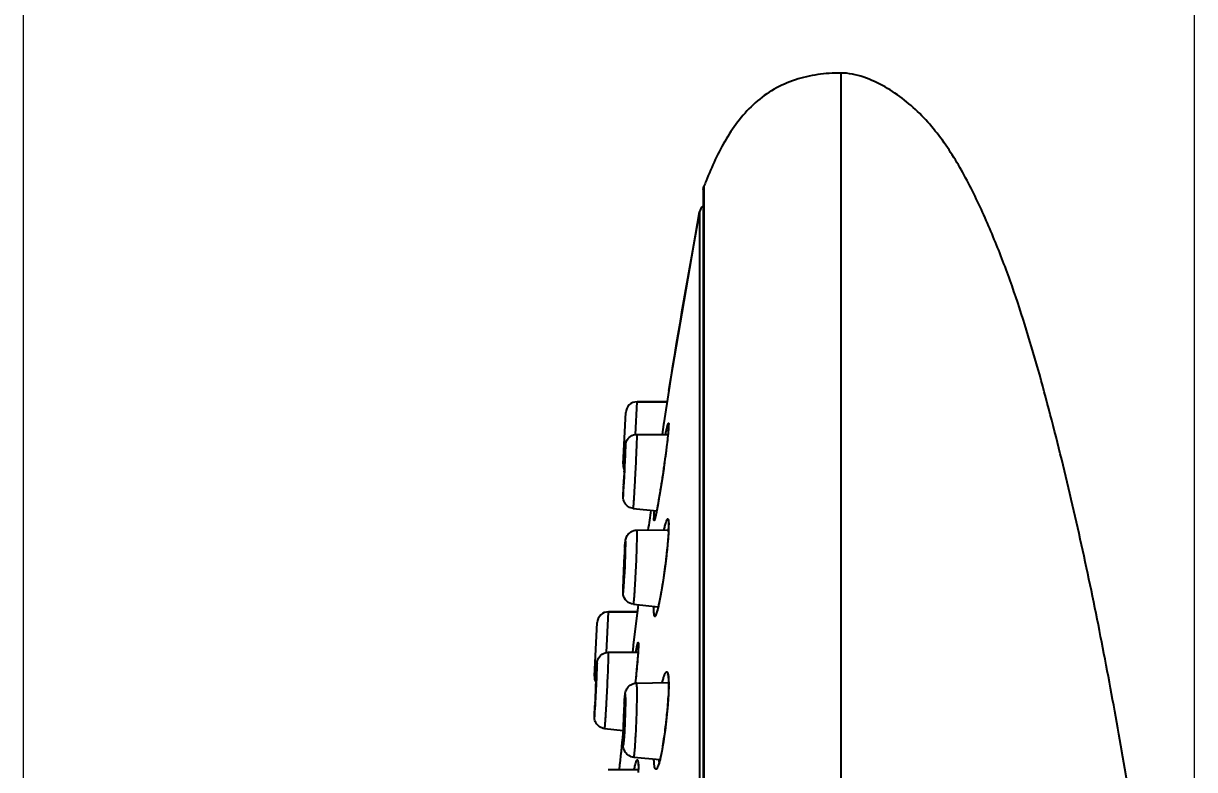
# Model space of a CAD drawing. Extents: x 4 to 1239, y 0 to 509.
# Drawn here: x 138.86 to 164.52, y 186.64 to 202.98 of the extents above; entities that cross this region are included whole.
import ezdxf

# ---------------------------------------------------------------- set-up
doc = ezdxf.new("R2010")
doc.units = 0
doc.header["$LTSCALE"] = 10
doc.header["$MEASUREMENT"] = 0
doc.header["$PDMODE"] = 3
doc.header["$PDSIZE"] = -10
doc.layers.get('0').update_dxf_attribs({"linetype": 'CONTINUOUS'})
doc.layers.get('DEFPOINTS').update_dxf_attribs({"linetype": 'CONTINUOUS'})
doc.layers.add('02___PRT_ALL_AXES', color=7, linetype='CONTINUOUS')
doc.styles.add('Daelim Dimension', font='')
doc.styles.get('Daelim Dimension').set_extended_font_data('NanumGothic')
doc.dimstyles.new('DEFAULT', dxfattribs={"dimscale": 2, "dimtxt": 2, "dimasz": 2, "dimexe": 0, "dimexo": 2, "dimgap": 1, "dimtad": 1, "dimdec": 1, "dimzin": 9, "dimdsep": 46, "dimtxsty": 'Daelim Dimension', "dimcen": 0.5, "dimclrd": 252, "dimclre": 252, "dimclrt": 3, "dimadec": 1, "dimazin": 0, "dimtfac": 1, "dimtdec": 1, "dimtix": 1, "dimtmove": 0, "dimatfit": 3, "dimfxl": 1, "dimtolj": 1, "dimtzin": 1, "dimlwd": 9, "dimlwe": 9, "dimarcsym": 0})

# ---------------------------------------------------------------- blocks, each defined once
blk = doc.blocks.new('*D5')
at = {"color": 5, "lineweight": 9, "ltscale": 0.5, "transparency": 16777216}
for p, q in [((138.861, 85.341), (138.861, 217.727)), ((160.517, 217.727), (142.861, 217.727)), ((164.517, 175.146), (164.517, 217.727))]:
    blk.add_line(p, q, dxfattribs=at)
at = {"color": 5, "ltscale": 0.5, "transparency": 16777216}
for points in [[(142.861, 218.393), (142.861, 217.06), (138.861, 217.727)], [(160.517, 218.393), (160.517, 217.06), (164.517, 217.727)]]:
    blk.add_solid(points, dxfattribs=at)
at = {"layer": 'DEFPOINTS', "color": 0, "ltscale": 0.5, "transparency": 16777216}
for p in [(138.861, 217.727), (164.517, 171.146), (138.861, 81.341)]:
    blk.add_point(p, dxfattribs=at)
at = {"color": 7, "ltscale": 0.5, "transparency": 16777216, "insert": (151.689, 222.577), "char_height": 5, "attachment_point": 5, "style": 'Daelim Dimension'}
blk.add_mtext('\\A1;51.3', dxfattribs=at)

msp = doc.modelspace()

# ---------------------------------------------------------------- linework, layer by layer
at = {"color": 7, "linetype": 'Continuous'}
for p, q in [((156.767, 201.896), (156.767, 171.146)), ((153.755, 199.343), (153.769, 199.415)), ((153.769, 199.415), (153.769, 171.146)), ((153.755, 199.343), (153.755, 171.146)), ((153.673, 198.857), (153.673, 143.434)), ((152.997, 194.94), (152.89, 194.235)), ((152.267, 193.974), (152.305, 194.694)), ((152.96, 194.694), (152.305, 194.694)), ((151.996, 193.334), (152.055, 194.458)), ((152.89, 194.235), (152.884, 194.195)), ((152.305, 193.955), (152.303, 193.98)), ((152.884, 194.195), (152.852, 193.981)), ((152.995, 194.137), (152.991, 194.086)), ((152.002, 192.827), (152.001, 192.796)), ((152.996, 192.011), (152.996, 191.983)), ((152.319, 190.182), (152.221, 189.372)), ((152.327, 190.255), (152.319, 190.182)), ((151.369, 188.684), (151.43, 189.858)), ((151.633, 189.2), (151.68, 190.094)), ((152.308, 190.094), (151.68, 190.094)), ((152.217, 189.341), (152.201, 189.209)), ((152.221, 189.372), (152.217, 189.341)), ((152.333, 189.358), (152.332, 189.319)), ((152.332, 189.319), (152.33, 189.27)), ((152.276, 188.64), (152.265, 188.535)), ((152.992, 188.614), (152.995, 188.553)), ((152.265, 188.537), (152.264, 188.528)), ((152.995, 188.553), (152.996, 188.48)), ((152.996, 188.48), (152.996, 188.446)), ((151.374, 188.039), (151.374, 188.029)), ((152.333, 186.673), (152.333, 186.638))]:
    msp.add_line(p, q, dxfattribs=at)
for points in [[(152.991, 194.086), (152.986, 194.026), (152.979, 193.957), (152.971, 193.881), (152.962, 193.8), (152.951, 193.713), (152.94, 193.622), (152.927, 193.528), (152.914, 193.432), (152.901, 193.334), (152.887, 193.236), (152.873, 193.139), (152.858, 193.044), (152.844, 192.95), (152.83, 192.86), (152.816, 192.773), (152.802, 192.69), (152.789, 192.612), (152.777, 192.538), (152.765, 192.47), (152.753, 192.408), (152.743, 192.351), (152.733, 192.301), (152.724, 192.256)], [(152.996, 194.177), (152.996, 194.173), (152.995, 194.137)], [(152.996, 194.186), (152.996, 194.188), (152.996, 194.188), (152.996, 194.182), (152.996, 194.177)], [(152.724, 192.256), (152.716, 192.218), (152.708, 192.186), (152.702, 192.16), (152.697, 192.141), (152.694, 192.129), (152.693, 192.128)], [(152.995, 191.911), (152.991, 191.835), (152.986, 191.75), (152.979, 191.658), (152.97, 191.561), (152.96, 191.459), (152.949, 191.355), (152.937, 191.25), (152.924, 191.145), (152.91, 191.041), (152.896, 190.938), (152.882, 190.839), (152.867, 190.743), (152.852, 190.651), (152.838, 190.564), (152.823, 190.482), (152.809, 190.406), (152.796, 190.336), (152.782, 190.273)], [(152.991, 192.071), (152.991, 192.072), (152.993, 192.062), (152.995, 192.041), (152.996, 192.011)], [(152.996, 191.983), (152.996, 191.976), (152.995, 191.911)], [(152.782, 190.273), (152.77, 190.217), (152.758, 190.168), (152.748, 190.127), (152.738, 190.093), (152.729, 190.067), (152.723, 190.05), (152.722, 190.049)], [(152.332, 189.385), (152.332, 189.384), (152.333, 189.377), (152.333, 189.364)], [(152.33, 189.27), (152.327, 189.211), (152.322, 189.145), (152.317, 189.072), (152.31, 188.993), (152.302, 188.909), (152.294, 188.822), (152.285, 188.732), (152.276, 188.64)], [(152.979, 188.709), (152.979, 188.71), (152.983, 188.696), (152.988, 188.663), (152.992, 188.614)], [(152.996, 188.446), (152.993, 188.326), (152.987, 188.194), (152.978, 188.056), (152.966, 187.914), (152.952, 187.771), (152.936, 187.63), (152.919, 187.494), (152.901, 187.365), (152.882, 187.245), (152.864, 187.135), (152.845, 187.036), (152.827, 186.948), (152.81, 186.874), (152.793, 186.812), (152.778, 186.764), (152.766, 186.73), (152.757, 186.711), (152.756, 186.709)], [(152.324, 186.796), (152.325, 186.794), (152.327, 186.779), (152.33, 186.752), (152.332, 186.716), (152.333, 186.673)]]:
    msp.add_lwpolyline(points, dxfattribs=at)
for centre, radius, start, end in [((165.152, 195.018), 12.203, 158.2703, 158.8815), ((302.617, 171.146), 151.5, 169.46042, 170.96371), ((153.87, 198.821), 0.2, 125.3117, 169.4604), ((152.305, 194.444), 0.25, 90, 177), ((152.097, 194.201), 0.9, 357.3265, 358.7369), ((152.461, 194.193), 0.537, 358.7636, 359.9564), ((170.561, 192.399), 18.557, 176.2437, 176.5819), ((152.246, 193.321), 0.25, 177, 203.982), ((157.122, 192.551), 5.127, 178.27, 178.6178), ((165.34, 192.282), 13.349, 177.5873, 178.1312), ((163.886, 192.336), 11.894, 177.7799, 178.2173), ((302.617, 171.146), 151.5, 171.96653, 172.13224), ((149.437, 192.041), 3.561, 356.855, 358.1746), ((150.746, 192.002), 2.252, 358.1206, 359.583), ((151.276, 191.997), 1.721, 359.6098, 359.995), ((169.109, 190.333), 17.114, 176.3772, 176.9761), ((162.636, 190.736), 10.629, 175.9867, 176.3398), ((173.212, 190.109), 21.223, 176.9564, 178.0126), ((164.459, 190.407), 12.465, 177.9887, 178.6503), ((151.68, 189.844), 0.25, 90, 177), ((151.013, 189.374), 1.32, 358.5438, 359.4156), ((151.386, 189.37), 0.947, 359.4347, 359.9881), ((151.618, 188.671), 0.25, 177, 208.2317), ((177.822, 187.114), 26.462, 176.4841, 176.8457), ((168.069, 187.707), 16.692, 176.2508, 176.4617), ((153.975, 188.225), 1.036, 160.8863, 161.9424), ((149.653, 188.491), 3.344, 359.8227, 359.9986), ((161.489, 187.458), 9.486, 176.1733, 176.694), ((144.481, 188.695), 8.522, 354.9879, 356.4843), ((145.617, 188.623), 7.383, 356.4993, 356.7959), ((164.563, 187.526), 13.198, 177.7112, 178.3039), ((164.559, 187.53), 13.195, 177.8327, 178.3591), ((167.485, 187.139), 15.491, 177.1877, 178.2067), ((164.745, 187.272), 12.747, 176.7033, 177.1827), ((142.695, 188.848), 10.314, 353.4967, 354.6831), ((143.166, 188.803), 9.841, 354.6871, 355.0289), ((164.995, 187.21), 12.999, 178.1767, 178.8809), ((142.955, 188.814), 10.052, 351.9864, 353.1625), ((142.552, 188.863), 10.458, 353.1586, 353.5019), ((302.617, 171.146), 151.5, 173.82456, 174.1306), ((144.985, 188.521), 8.001, 350.1347, 351.6441), ((143.827, 188.693), 9.172, 351.6287, 351.9725), ((146.47, 188.269), 6.494, 349.8894, 350.0764), ((148.565, 186.651), 3.769, 358.8416, 359.8211), ((149.209, 186.648), 3.125, 359.8358, 359.9988)]:
    msp.add_arc(centre, radius, start, end, dxfattribs=at)
for points, knots in [([(156.767, 201.896), (156.598, 201.896), (156.26, 201.877), (155.764, 201.76), (155.297, 201.555), (154.882, 201.255), (154.535, 200.879), (154.153, 200.316), (153.941, 199.85), (153.816, 199.536)], [0, 0, 0, 0, 0.12498, 0.248749, 0.374289, 0.499123, 0.624278, 0.750377, 1, 1, 1, 1]), ([(164.517, 171.146), (164.517, 172.51), (164.396, 175.238), (164.033, 179.315), (163.524, 183.377), (162.988, 186.746), (162.49, 189.431), (162.077, 191.436), (161.692, 193.097), (161.358, 194.419), (161.005, 195.735), (160.604, 197.039), (160.112, 198.317), (159.691, 199.26), (159.199, 200.168), (158.571, 200.988), (157.897, 201.531), (157.278, 201.822), (156.937, 201.896), (156.767, 201.896)], [0, 0, 0, 0, 0.124904, 0.249822, 0.374722, 0.499657, 0.562171, 0.624671, 0.687115, 0.718306, 0.749475, 0.811843, 0.843178, 0.874757, 0.906359, 0.937557, 0.968754, 0.984431, 1, 1, 1, 1]), ([(152.956, 194.105), (152.959, 194.119), (152.964, 194.143), (152.972, 194.176), (152.979, 194.201), (152.985, 194.216), (152.989, 194.223), (152.99, 194.226), (152.994, 194.226), (152.995, 194.223), (152.996, 194.219), (152.997, 194.208), (152.997, 194.199), (152.997, 194.193)], [0, 0, 0, 0, 0.259428, 0.46832, 0.624911, 0.72812, 0.759926, 0.779381, 0.790801, 0.807354, 0.835732, 0.877156, 1, 1, 1, 1]), ([(152.992, 194.098), (152.982, 193.967), (152.945, 193.655), (152.878, 193.161), (152.8, 192.668), (152.746, 192.355), (152.717, 192.224)], [0, 0, 0, 0, 0.208252, 0.497804, 0.788139, 1, 1, 1, 1]), ([(152.931, 193.985), (152.933, 193.996), (152.941, 194.036), (152.949, 194.076), (152.956, 194.105)], [0, 0, 0, 0, 0.278052, 1, 1, 1, 1]), ([(152.996, 194.159), (152.996, 194.155), (152.995, 194.134), (152.994, 194.114), (152.992, 194.098)], [0, 0, 0, 0, 0.220875, 1, 1, 1, 1]), ([(152.008, 192.747), (152.021, 192.932), (152.035, 193.207), (152.049, 193.533), (152.055, 193.674), (152.055, 193.725)], [0, 0, 0, 0, 0.568409, 0.843193, 1, 1, 1, 1]), ([(152.055, 193.725), (152.055, 193.731), (152.055, 193.752), (152.05, 193.713), (152.048, 193.682), (152.042, 193.607), (152.037, 193.517), (152.03, 193.405), (152.024, 193.282), (152.019, 193.197), (152.017, 193.153)], [0, 0, 0, 0, 0.028951, 0.050634, 0.121423, 0.23753, 0.392683, 0.578403, 0.784578, 1, 1, 1, 1]), ([(152.043, 193.615), (152.045, 193.64), (152.048, 193.684), (152.053, 193.756), (152.072, 193.847), (152.122, 193.908), (152.159, 193.934)], [0, 0, 0, 0, 0.2206, 0.371029, 0.612893, 1, 1, 1, 1]), ([(152.221, 192.357), (152.222, 192.357), (152.222, 192.363), (152.224, 192.369), (152.225, 192.383), (152.227, 192.401), (152.229, 192.425), (152.232, 192.466), (152.236, 192.529), (152.242, 192.616), (152.248, 192.718), (152.255, 192.832), (152.264, 192.999), (152.275, 193.213), (152.287, 193.461), (152.297, 193.678), (152.301, 193.809), (152.303, 193.866)], [0, 0, 0, 0, 0.001836, 0.007175, 0.016013, 0.028301, 0.043972, 0.062909, 0.110062, 0.168543, 0.23679, 0.313002, 0.395166, 0.568543, 0.738695, 0.887738, 1, 1, 1, 1]), ([(152.303, 193.866), (152.303, 193.875), (152.304, 193.905), (152.305, 193.934), (152.305, 193.955)], [0, 0, 0, 0, 0.313911, 1, 1, 1, 1]), ([(151.996, 192.624), (151.996, 192.63), (151.996, 192.661), (151.997, 192.692), (151.998, 192.717)], [0, 0, 0, 0, 0.185857, 1, 1, 1, 1]), ([(152.002, 192.658), (152.002, 192.664), (152.005, 192.694), (152.007, 192.723), (152.008, 192.747)], [0, 0, 0, 0, 0.199261, 1, 1, 1, 1]), ([(151.997, 192.674), (151.997, 192.671), (151.996, 192.658), (151.996, 192.645), (151.996, 192.637)], [0, 0, 0, 0, 0.300562, 1, 1, 1, 1]), ([(151.996, 192.637), (151.996, 192.633), (151.996, 192.628), (151.997, 192.624), (151.997, 192.618), (151.998, 192.621), (151.998, 192.625), (152, 192.633), (152.001, 192.644), (152.001, 192.653), (152.002, 192.658)], [0, 0, 0, 0, 0.16221, 0.265487, 0.309653, 0.329805, 0.408715, 0.547347, 0.744786, 1, 1, 1, 1]), ([(152.221, 192.357), (152.184, 192.361), (152.11, 192.387), (152.029, 192.467), (151.998, 192.555), (151.996, 192.607), (151.996, 192.624)], [0, 0, 0, 0, 0.294621, 0.588541, 0.869451, 1, 1, 1, 1]), ([(152.673, 192.123), (152.673, 192.129), (152.674, 192.159), (152.676, 192.189), (152.677, 192.213)], [0, 0, 0, 0, 0.192498, 1, 1, 1, 1]), ([(152.677, 192.213), (152.678, 192.219), (152.68, 192.25), (152.683, 192.281), (152.685, 192.304)], [0, 0, 0, 0, 0.225989, 1, 1, 1, 1]), ([(152.717, 192.224), (152.716, 192.217), (152.71, 192.19), (152.704, 192.163), (152.699, 192.144)], [0, 0, 0, 0, 0.288711, 1, 1, 1, 1]), ([(152.699, 192.144), (152.697, 192.137), (152.693, 192.124), (152.689, 192.108), (152.684, 192.098), (152.681, 192.09), (152.675, 192.09), (152.675, 192.098), (152.673, 192.108), (152.673, 192.118), (152.673, 192.123)], [0, 0, 0, 0, 0.23741, 0.418553, 0.543177, 0.61267, 0.643379, 0.706934, 0.825201, 1, 1, 1, 1]), ([(152.896, 191.889), (152.898, 191.901), (152.908, 191.942), (152.918, 191.982), (152.926, 192.011)], [0, 0, 0, 0, 0.278354, 1, 1, 1, 1]), ([(152.926, 192.011), (152.931, 192.029), (152.94, 192.059), (152.952, 192.093), (152.961, 192.113), (152.967, 192.122), (152.972, 192.128), (152.981, 192.13), (152.99, 192.114), (152.993, 192.09), (152.997, 192.048), (152.997, 192.016), (152.997, 191.997)], [0, 0, 0, 0, 0.203046, 0.352082, 0.40593, 0.446245, 0.474056, 0.492903, 0.540319, 0.638062, 0.79177, 1, 1, 1, 1]), ([(152.034, 191.48), (152.036, 191.511), (152.04, 191.567), (152.048, 191.651), (152.069, 191.751), (152.124, 191.815), (152.165, 191.842)], [0, 0, 0, 0, 0.240139, 0.413373, 0.635241, 1, 1, 1, 1]), ([(152.225, 190.259), (152.226, 190.259), (152.228, 190.264), (152.229, 190.271), (152.232, 190.285), (152.234, 190.304), (152.237, 190.328), (152.241, 190.37), (152.246, 190.434), (152.252, 190.524), (152.259, 190.628), (152.266, 190.744), (152.275, 190.914), (152.286, 191.131), (152.298, 191.436), (152.305, 191.652), (152.305, 191.782)], [0, 0, 0, 0, 0.002074, 0.007561, 0.016568, 0.029062, 0.044984, 0.064224, 0.112094, 0.171408, 0.240535, 0.317614, 0.400546, 0.574866, 0.744691, 1, 1, 1, 1]), ([(152.305, 191.782), (152.305, 191.796), (152.305, 191.821), (152.304, 191.85), (152.303, 191.867), (152.302, 191.875), (152.301, 191.879), (152.3, 191.882), (152.3, 191.882)], [0, 0, 0, 0, 0.428987, 0.741583, 0.85216, 0.931601, 0.980164, 1, 1, 1, 1]), ([(152.992, 191.846), (152.985, 191.711), (152.958, 191.416), (152.903, 190.968), (152.836, 190.54), (152.785, 190.273), (152.757, 190.159)], [0, 0, 0, 0, 0.237416, 0.52133, 0.793636, 1, 1, 1, 1]), ([(152.055, 191.574), (152.055, 191.587), (152.055, 191.605), (152.055, 191.627), (152.053, 191.636), (152.054, 191.642), (152.05, 191.644), (152.049, 191.637), (152.048, 191.631), (152.046, 191.618), (152.044, 191.602), (152.042, 191.582), (152.039, 191.547), (152.035, 191.494), (152.03, 191.422), (152.025, 191.339), (152.02, 191.249), (152.015, 191.153), (152.006, 190.968), (152, 190.815), (151.998, 190.696)], [0, 0, 0, 0, 0.039179, 0.052798, 0.062234, 0.067443, 0.068889, 0.072642, 0.080579, 0.092698, 0.108912, 0.129122, 0.153184, 0.212018, 0.283616, 0.365715, 0.455787, 0.550999, 0.648399, 1, 1, 1, 1]), ([(152.017, 190.671), (152.028, 190.831), (152.04, 191.073), (152.052, 191.374), (152.055, 191.515), (152.055, 191.574)], [0, 0, 0, 0, 0.532236, 0.804269, 1, 1, 1, 1]), ([(151.996, 190.578), (151.996, 190.586), (151.996, 190.627), (151.997, 190.668), (151.998, 190.701)], [0, 0, 0, 0, 0.212295, 1, 1, 1, 1]), ([(151.998, 190.696), (151.997, 190.686), (151.997, 190.65), (151.996, 190.614), (151.996, 190.589)], [0, 0, 0, 0, 0.287234, 1, 1, 1, 1]), ([(152.009, 190.576), (152.009, 190.582), (152.012, 190.614), (152.015, 190.646), (152.017, 190.671)], [0, 0, 0, 0, 0.208273, 1, 1, 1, 1]), ([(151.996, 190.589), (151.996, 190.58), (151.996, 190.563), (151.997, 190.543), (151.998, 190.532), (151.998, 190.526), (151.999, 190.522), (151.999, 190.519), (152.001, 190.52), (152.001, 190.523), (152.003, 190.526), (152.004, 190.536), (152.006, 190.552), (152.008, 190.567), (152.009, 190.576)], [0, 0, 0, 0, 0.225518, 0.393728, 0.455386, 0.50163, 0.532458, 0.548346, 0.555111, 0.573318, 0.606636, 0.655319, 0.79812, 1, 1, 1, 1]), ([(152.003, 190.462), (152.001, 190.474), (151.996, 190.512), (151.996, 190.551), (151.996, 190.578)], [0, 0, 0, 0, 0.306243, 1, 1, 1, 1]), ([(152.225, 190.259), (152.171, 190.264), (152.066, 190.312), (152.013, 190.412), (152.003, 190.462)], [0, 0, 0, 0, 0.512388, 1, 1, 1, 1]), ([(152.673, 190.125), (152.673, 190.131), (152.673, 190.159), (152.674, 190.188), (152.675, 190.209)], [0, 0, 0, 0, 0.228493, 1, 1, 1, 1]), ([(152.74, 190.094), (152.735, 190.078), (152.727, 190.051), (152.715, 190.021), (152.707, 190.005), (152.701, 189.997), (152.696, 189.992), (152.687, 189.993), (152.681, 190.01), (152.674, 190.051), (152.673, 190.093), (152.673, 190.125)], [0, 0, 0, 0, 0.194049, 0.334033, 0.383547, 0.419885, 0.444609, 0.462866, 0.517271, 0.623162, 1, 1, 1, 1]), ([(152.757, 190.159), (152.756, 190.153), (152.75, 190.131), (152.744, 190.109), (152.74, 190.094)], [0, 0, 0, 0, 0.270517, 1, 1, 1, 1]), ([(152.301, 189.329), (152.303, 189.341), (152.307, 189.362), (152.314, 189.389), (152.319, 189.406), (152.322, 189.416), (152.325, 189.42), (152.327, 189.422), (152.33, 189.421), (152.331, 189.417), (152.332, 189.409), (152.333, 189.393), (152.334, 189.378), (152.334, 189.37)], [0, 0, 0, 0, 0.241584, 0.427459, 0.556256, 0.599137, 0.628068, 0.644622, 0.657087, 0.679146, 0.714754, 0.828759, 1, 1, 1, 1]), ([(152.333, 189.34), (152.333, 189.335), (152.332, 189.308), (152.331, 189.281), (152.33, 189.26)], [0, 0, 0, 0, 0.219688, 1, 1, 1, 1]), ([(151.413, 188.798), (151.415, 188.831), (151.419, 188.886), (151.425, 188.968), (151.442, 189.068), (151.494, 189.135), (151.536, 189.163)], [0, 0, 0, 0, 0.245784, 0.415306, 0.619551, 1, 1, 1, 1]), ([(151.68, 189.167), (151.68, 189.173), (151.68, 189.183), (151.68, 189.197), (151.678, 189.203), (151.679, 189.208), (151.678, 189.208)], [0, 0, 0, 0, 0.432174, 0.743737, 0.93285, 1, 1, 1, 1]), ([(151.678, 189.062), (151.678, 189.073), (151.679, 189.108), (151.68, 189.143), (151.68, 189.167)], [0, 0, 0, 0, 0.304, 1, 1, 1, 1]), ([(152.33, 189.26), (152.324, 189.156), (152.304, 188.915), (152.28, 188.674), (152.265, 188.537)], [0, 0, 0, 0, 0.428464, 1, 1, 1, 1]), ([(152.28, 189.212), (152.282, 189.223), (152.288, 189.262), (152.295, 189.301), (152.301, 189.329)], [0, 0, 0, 0, 0.283643, 1, 1, 1, 1]), ([(151.381, 187.908), (151.395, 188.097), (151.41, 188.382), (151.424, 188.727), (151.43, 188.883), (151.43, 188.942)], [0, 0, 0, 0, 0.548458, 0.828621, 1, 1, 1, 1]), ([(151.43, 188.942), (151.43, 188.947), (151.43, 188.955), (151.43, 188.964), (151.429, 188.967), (151.429, 188.971), (151.428, 188.97), (151.428, 188.967), (151.425, 188.957), (151.424, 188.933), (151.42, 188.892), (151.416, 188.835), (151.409, 188.734), (151.4, 188.584), (151.394, 188.459), (151.39, 188.391)], [0, 0, 0, 0, 0.028443, 0.0379, 0.044137, 0.047165, 0.048176, 0.052036, 0.059128, 0.099696, 0.16828, 0.262728, 0.380216, 0.669193, 1, 1, 1, 1]), ([(151.594, 187.535), (151.595, 187.535), (151.596, 187.541), (151.597, 187.547), (151.599, 187.561), (151.601, 187.578), (151.603, 187.602), (151.606, 187.642), (151.611, 187.704), (151.617, 187.79), (151.623, 187.891), (151.63, 188.004), (151.639, 188.17), (151.65, 188.385), (151.662, 188.637), (151.672, 188.863), (151.676, 189.001), (151.678, 189.062)], [0, 0, 0, 0, 0.001834, 0.00702, 0.015594, 0.027528, 0.042741, 0.061128, 0.106988, 0.163953, 0.230599, 0.305232, 0.385987, 0.557592, 0.728221, 0.880786, 1, 1, 1, 1]), ([(152.857, 188.544), (152.865, 188.574), (152.878, 188.627), (152.898, 188.69), (152.913, 188.729), (152.923, 188.75), (152.933, 188.766), (152.942, 188.776), (152.951, 188.782), (152.961, 188.779), (152.969, 188.769), (152.978, 188.747), (152.987, 188.704), (152.991, 188.666), (152.993, 188.644)], [0, 0, 0, 0, 0.227136, 0.406338, 0.476975, 0.5347, 0.579588, 0.612403, 0.635596, 0.6559, 0.682509, 0.720161, 0.833804, 1, 1, 1, 1]), ([(152.993, 188.644), (152.993, 188.633), (152.996, 188.582), (152.997, 188.531), (152.997, 188.491)], [0, 0, 0, 0, 0.219031, 1, 1, 1, 1]), ([(152.041, 188.285), (152.044, 188.304), (152.053, 188.355), (152.091, 188.439), (152.177, 188.512), (152.255, 188.532), (152.293, 188.532)], [0, 0, 0, 0, 0.148204, 0.404365, 0.700305, 1, 1, 1, 1]), ([(152.305, 188.312), (152.305, 188.343), (152.305, 188.387), (152.303, 188.442), (152.302, 188.473), (152.301, 188.498), (152.299, 188.516), (152.297, 188.526), (152.295, 188.532), (152.293, 188.532)], [0, 0, 0, 0, 0.423086, 0.594748, 0.737181, 0.849326, 0.93042, 0.980035, 1, 1, 1, 1]), ([(152.997, 188.481), (152.997, 188.46), (152.996, 188.37), (152.992, 188.28), (152.988, 188.21)], [0, 0, 0, 0, 0.226572, 1, 1, 1, 1]), ([(152.055, 188.139), (152.055, 188.16), (152.055, 188.189), (152.054, 188.225), (152.054, 188.246), (152.052, 188.263), (152.052, 188.277), (152.05, 188.285), (152.049, 188.291), (152.045, 188.292), (152.044, 188.285), (152.042, 188.278), (152.04, 188.264), (152.037, 188.247), (152.034, 188.217), (152.03, 188.169), (152.025, 188.102), (152.018, 187.992), (152.01, 187.838), (152.002, 187.649), (151.999, 187.52), (151.998, 187.458)], [0, 0, 0, 0, 0.061911, 0.087505, 0.109171, 0.126728, 0.140086, 0.149175, 0.154019, 0.15582, 0.160525, 0.169462, 0.182688, 0.200104, 0.221588, 0.276139, 0.344624, 0.424962, 0.61082, 0.810747, 1, 1, 1, 1]), ([(152.024, 188.092), (152.025, 188.111), (152.03, 188.176), (152.035, 188.241), (152.041, 188.285)], [0, 0, 0, 0, 0.305527, 1, 1, 1, 1]), ([(152.026, 187.344), (152.035, 187.478), (152.048, 187.743), (152.055, 188.008), (152.055, 188.139)], [0, 0, 0, 0, 0.506656, 1, 1, 1, 1]), ([(152.231, 186.909), (152.232, 186.909), (152.235, 186.912), (152.236, 186.919), (152.239, 186.93), (152.243, 186.953), (152.248, 186.993), (152.254, 187.053), (152.26, 187.127), (152.266, 187.215), (152.272, 187.314), (152.28, 187.462), (152.289, 187.657), (152.298, 187.891), (152.303, 188.11), (152.305, 188.249), (152.305, 188.312)], [0, 0, 0, 0, 0.002166, 0.007148, 0.015222, 0.026386, 0.057801, 0.100774, 0.154358, 0.217378, 0.288433, 0.365946, 0.533345, 0.70477, 0.865041, 1, 1, 1, 1]), ([(151.368, 187.813), (151.368, 187.82), (151.369, 187.854), (151.369, 187.889), (151.37, 187.917)], [0, 0, 0, 0, 0.194382, 1, 1, 1, 1]), ([(151.594, 187.535), (151.554, 187.539), (151.475, 187.568), (151.394, 187.657), (151.369, 187.747), (151.368, 187.797), (151.368, 187.813)], [0, 0, 0, 0, 0.308154, 0.615036, 0.881642, 1, 1, 1, 1]), ([(151.37, 187.908), (151.37, 187.899), (151.369, 187.872), (151.369, 187.844), (151.369, 187.825)], [0, 0, 0, 0, 0.30695, 1, 1, 1, 1]), ([(151.369, 187.825), (151.369, 187.816), (151.369, 187.777), (151.373, 187.815), (151.374, 187.825)], [0, 0, 0, 0, 0.501593, 1, 1, 1, 1]), ([(151.374, 187.825), (151.375, 187.83), (151.378, 187.858), (151.38, 187.886), (151.381, 187.908)], [0, 0, 0, 0, 0.191276, 1, 1, 1, 1]), ([(151.996, 187.31), (151.996, 187.322), (151.996, 187.373), (151.997, 187.424), (151.998, 187.464)], [0, 0, 0, 0, 0.226187, 1, 1, 1, 1]), ([(151.998, 187.458), (151.997, 187.445), (151.997, 187.399), (151.996, 187.353), (151.996, 187.32)], [0, 0, 0, 0, 0.272232, 1, 1, 1, 1]), ([(151.996, 187.32), (151.996, 187.298), (151.996, 187.266), (151.997, 187.227), (151.998, 187.205), (151.999, 187.188), (152.001, 187.178), (152.002, 187.171), (152.003, 187.169), (152.004, 187.167), (152.006, 187.168), (152.007, 187.174), (152.01, 187.183), (152.012, 187.199), (152.015, 187.219), (152.017, 187.244), (152.021, 187.286), (152.024, 187.32), (152.026, 187.344)], [0, 0, 0, 0, 0.201962, 0.283013, 0.349397, 0.400558, 0.436168, 0.448085, 0.456136, 0.460669, 0.463709, 0.478379, 0.50854, 0.554396, 0.615526, 0.691421, 0.781429, 1, 1, 1, 1]), ([(151.999, 187.166), (151.999, 187.176), (151.996, 187.224), (151.996, 187.272), (151.996, 187.31)], [0, 0, 0, 0, 0.20656, 1, 1, 1, 1]), ([(152.231, 186.909), (152.195, 186.912), (152.122, 186.935), (152.042, 187.01), (152.007, 187.094), (152.001, 187.146), (151.999, 187.166)], [0, 0, 0, 0, 0.293341, 0.584055, 0.845247, 1, 1, 1, 1]), ([(152.863, 187.129), (152.85, 187.053), (152.824, 186.922), (152.791, 186.793), (152.773, 186.74)], [0, 0, 0, 0, 0.579021, 1, 1, 1, 1]), ([(152.244, 186.644), (152.247, 186.658), (152.257, 186.706), (152.267, 186.753), (152.277, 186.786)], [0, 0, 0, 0, 0.296382, 1, 1, 1, 1]), ([(152.277, 186.786), (152.28, 186.796), (152.285, 186.813), (152.294, 186.834), (152.3, 186.847), (152.311, 186.854), (152.319, 186.843), (152.326, 186.818), (152.328, 186.793), (152.33, 186.774)], [0, 0, 0, 0, 0.196966, 0.340837, 0.432639, 0.482302, 0.537601, 0.63862, 1, 1, 1, 1]), ([(152.773, 186.74), (152.768, 186.723), (152.757, 186.694), (152.74, 186.662), (152.725, 186.643), (152.711, 186.644), (152.704, 186.651), (152.698, 186.662), (152.69, 186.685), (152.683, 186.726), (152.677, 186.789), (152.675, 186.836), (152.674, 186.863)], [0, 0, 0, 0, 0.156775, 0.263511, 0.32406, 0.345619, 0.37124, 0.406485, 0.453507, 0.585432, 0.768267, 1, 1, 1, 1]), ([(152.791, 186.801), (152.79, 186.805), (152.787, 186.825), (152.785, 186.845), (152.783, 186.861)], [0, 0, 0, 0, 0.22254, 1, 1, 1, 1]), ([(152.33, 186.774), (152.331, 186.765), (152.333, 186.723), (152.334, 186.681), (152.334, 186.648)], [0, 0, 0, 0, 0.20881, 1, 1, 1, 1])]:
    msp.add_open_spline(points, degree=3, knots=knots, dxfattribs=at)
for points in [[(152.159, 193.934), (152.201, 193.963), (152.253, 193.98), (152.303, 193.98)], [(152.165, 191.842), (152.204, 191.867), (152.253, 191.882), (152.3, 191.882)], [(151.536, 189.163), (151.576, 189.192), (151.628, 189.208), (151.678, 189.208)]]:
    msp.add_open_spline(points, degree=3, dxfattribs=at)
at = {"layer": '02___PRT_ALL_AXES', "color": 7, "linetype": 'Continuous'}
for p, q in [((152.997, 194.94), (153.673, 198.857)), ((152.305, 194.694), (152.96, 194.694)), ((152.303, 193.98), (152.982, 193.981)), ((152.041, 193.481), (152.041, 193.471)), ((152.01, 192.878), (152.01, 192.887)), ((152.221, 192.357), (152.734, 192.304)), ((152.3, 191.882), (152.994, 191.887)), ((152.225, 190.259), (152.767, 190.206)), ((151.68, 190.094), (152.308, 190.094)), ((151.678, 189.208), (152.327, 189.21)), ((151.414, 188.683), (151.415, 188.668)), ((152.293, 188.532), (152.995, 188.542)), ((151.384, 188.082), (151.384, 188.097)), ((151.594, 187.535), (151.998, 187.494)), ((152.231, 186.909), (152.805, 186.857)), ((151.671, 186.636), (152.333, 186.642))]:
    msp.add_line(p, q, dxfattribs=at)
for start, end in [(171.96654, 172.13227), (173.82992, 174.13043)]:
    msp.add_arc((302.617, 171.146), 151.5, start, end, dxfattribs=at)
for centre, major_axis, ratio, start_param, end_param in [((152.026, 193.179), (0.015, 0.302), 0.013, 0.002511, 2.890929), ((152.026, 193.179), (0.015, 0.302), 0.013, 3.141378, 6.032522), ((151.399, 188.383), (0.015, 0.301), 0.016168, 0.001976, 2.827938), ((151.399, 188.383), (0.015, 0.301), 0.016168, 3.140227, 5.969531)]:
    msp.add_ellipse(centre, major_axis=major_axis, ratio=ratio, start_param=start_param, end_param=end_param, dxfattribs=at)
for centre, major_axis, ratio in [((152.026, 191.08), (-0.014, -0.302), 0.025194), ((152.026, 187.728), (-0.012, -0.302), 0.035823)]:
    msp.add_ellipse(centre, major_axis=major_axis, ratio=ratio, dxfattribs=at)

# ---------------------------------------------------------------- dimensions: what is measured, and where the dimension line sits
at = {"ltscale": 0.5}
dim = msp.add_linear_dim(base=(138.861, 217.727), p1=(164.517, 171.146), p2=(138.861, 81.341), dimstyle='DEFAULT', override={"dimtxt": 2.5, "dimlfac": 2, "dimclrd": 5, "dimclre": 5, "dimclrt": 7}, dxfattribs=at)
dim.commit()
dim.dimension.update_dxf_attribs({"geometry": '*D5', "text_midpoint": (151.689, 222.577)})

doc.saveas('drawing.dxf')
